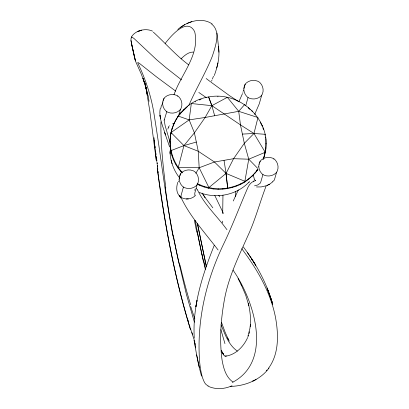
<?xml version="1.0" encoding="UTF-8"?>
<svg xmlns="http://www.w3.org/2000/svg" width="409" height="409" viewBox="0 0 409 409"><rect width="100%" height="100%" fill="white"/><g stroke="black" fill="none" stroke-linecap="round" stroke-linejoin="round"><path stroke-width="0.61" d="M235.707 191.386L235.696 196.698M222.701 213.57L222.961 195.144M160.931 121.846C160.599 143.856 163.007 165.793 165.798 187.593M160.931 108.032L161.192 106.294L162.117 104.423M182.153 172.92C157.122 146.862 173.222 102.357 208.621 96.953C242.992 90.348 276.525 125.246 263.263 159.111M182.276 172.491C171.555 160.834 167.286 143.539 172.128 128.354M263.933 157.317L265.727 148.467L265.824 138.942M131.013 38.456L130.982 40.486L131.79 44.918L134.694 58.4L135.86 61.963L141.325 74.167L144.96 84.08L143.038 78.38L146.575 90.149M153.349 32.147C164.633 42.383 175.911 55.414 188.713 64.857M208.687 188.37L208.912 187.557L199.178 167.767L198.253 151.269L196.33 142.056L194.398 132.843L189.157 119.883L191.33 103.538L211.836 105.67L227.368 97.311L238.718 111.32L240.461 124.883L242.384 134.096L244.316 143.308L248.738 159.198L244.725 182.138C230.645 190.589 212.358 191.775 197.603 184.352M214.296 75.481C217.736 66.192 220.057 56.217 218.437 46.289L218.917 52.209M164.316 119.801L166.785 111.642A7.878 7.536 15.6 0 1 165.579 110.65C162.802 107.838 161.811 103.293 163.344 99.622A7.935 7.592 15.6 0 1 164.05 98.349A7.924 7.582 15.6 0 1 165.011 97.245C167.992 94.499 172.624 93.763 176.366 95.246A7.863 7.526 15.6 0 1 177.751 95.982A7.878 7.536 15.6 0 1 178.958 96.969C181.734 99.786 182.726 104.331 181.192 108.002A7.935 7.592 15.6 0 1 180.481 109.275A7.924 7.582 15.6 0 1 179.525 110.379C176.545 113.119 171.913 113.86 168.171 112.373A7.863 7.526 15.6 0 1 166.785 111.642M167.884 129.101L168.283 127.71M217.951 62.966L216.709 67.991M178.094 168.135L183.927 145.594L194.398 132.843L205.144 117.46L211.836 105.67L208.621 96.953L211.877 105.665L240.461 124.883L253.969 133.487L265.236 152.306L265.006 153.114M178.523 181.228L178.421 181.632A50.777 2.505 -65 0 0 178.375 181.816M177.782 182.373C176.156 187.077 176.1 193.028 180.067 196.606M160.338 108.165C158.309 117.311 163.13 126.361 165.481 134.98L164.546 132.235M163.672 99.709L163.804 99.239M163.937 98.768L164.055 98.349M177.659 96.304L177.751 95.982M170.819 133.375L171.044 132.562L189.157 119.883L205.144 117.46L238.718 111.32L257.961 117.541L253.969 133.487L244.316 143.308L233.57 158.692L226.059 173.416L208.912 187.557L204.296 186.535L197.189 183.682M171.995 128.825L173.677 124.172M170.195 137.669L170.328 137.204M173.58 124.525L175.691 120.052M170.001 142.138L170.098 141.78M175.558 120.522L178.14 116.044L189.157 119.883M180.481 109.275L178.871 114.694L177.506 117.577M170.231 146.729L170.364 146.258M180.885 112.618L180.758 113.088L186.949 107.173M170.89 151.371L171.115 150.563L183.927 145.594L196.33 142.056M183.922 109.73L184.019 109.372M172.087 155.594L172.22 155.123M187.378 106.805L187.511 106.335M173.702 159.832L173.805 159.479M175.712 164.029L175.844 163.559M195.18 101.918L195.313 101.447M199.546 99.643L199.444 100L201.1 99.479M180.962 171.657L181.09 171.187M178.851 180.047L178.922 179.776M179.26 178.575L179.352 178.247M179.643 177.204L179.745 176.836M180.072 175.676L180.185 175.272M180.297 174.858L180.604 173.759A7.863 7.526 15.6 0 1 181.596 172.613C184.592 169.888 189.229 169.178 192.966 170.681A7.924 7.582 15.6 0 1 194.301 171.391A7.935 7.592 15.6 0 1 195.476 172.337C198.283 175.118 199.341 179.653 197.854 183.344A7.878 7.536 15.6 0 1 196.1 185.865C193.079 188.523 188.493 189.249 184.771 187.741A7.924 7.582 15.6 0 1 183.431 187.036A7.935 7.592 15.6 0 1 182.261 186.085C179.449 183.304 178.396 178.774 179.883 175.078A7.878 7.536 15.6 0 1 180.604 173.759M183.431 187.031L181.33 194.561A53.722 0.706 -71.9 0 0 181.131 195.318L180.804 197.184L181.315 196.898M217.844 96.821L217.946 96.463M197.128 184.663L194.899 192.711A56.427 3.65 -62.1 0 0 194.776 193.278L194.832 195.379L195.763 195.144M199.745 185.333L199.843 184.98M204.163 187.005L204.296 186.535M236.218 100.691L236.315 100.333M213.396 188.948L213.524 188.483C230.241 190.415 248.099 183.293 257.782 169.295M243.416 90.67L243.57 90.113M243.917 88.871L244.015 88.528M244.209 87.823L244.418 87.076M244.638 86.294L244.751 85.89M244.93 85.246L245.216 84.218A7.863 7.526 15.6 0 1 246.208 83.073C249.204 80.348 253.841 79.637 257.578 81.14A7.924 7.582 15.6 0 1 258.917 81.851A7.935 7.592 15.6 0 1 260.088 82.797C262.895 85.583 263.953 90.113 262.466 93.804A7.878 7.536 15.6 0 1 261.745 95.128A7.863 7.526 15.6 0 1 260.748 96.268C257.752 98.998 253.115 99.709 249.383 98.206A7.924 7.582 15.6 0 1 248.043 97.495A7.935 7.592 15.6 0 1 246.872 96.544C244.061 93.763 243.007 89.234 244.495 85.542A7.878 7.536 15.6 0 1 245.216 84.218M218.115 189.203L218.212 188.851M248.043 97.49L245.691 105.783M222.798 189.132L222.931 188.661M248.427 107.48L248.299 107.95L250.052 109.479M227.435 188.728L227.66 187.915L226.059 173.416L224.02 160.348L233.57 158.692L248.738 159.198L265.236 152.306M251.811 111.003L251.908 110.65M232.072 187.526L232.2 187.061M254.965 114.484L255.098 114.014M261.74 95.123L259.388 103.4A36.278 2.807 -59.6 0 1 259.05 104.326L254.858 114.004M236.514 186.023L236.612 185.671M240.748 184.224L240.875 183.753M262.353 125.834L262.256 126.192L260.216 122.112M244.725 182.138L248.544 179.336L248.677 178.866M248.544 179.336L252.138 175.942M264.94 135.118L265.165 134.305L253.969 133.487L242.384 134.096M252.041 176.294L255.303 172.583M258.6 166.979L258.687 166.673M259.367 164.234L259.475 163.851M259.838 162.552L259.909 162.291M260.058 161.765L260.206 161.228A7.924 7.582 15.6 0 1 261.162 160.118C264.148 157.378 268.779 156.637 272.522 158.125A7.863 7.526 15.6 0 1 275.165 159.883C277.88 162.721 278.877 167.22 277.348 170.88A7.935 7.592 15.6 0 1 276.637 172.148A7.924 7.582 15.6 0 1 275.681 173.258C272.696 175.998 268.064 176.739 264.321 175.251A7.863 7.526 15.6 0 1 261.678 173.493C258.963 170.65 257.967 166.156 259.495 162.496A7.935 7.592 15.6 0 1 260.206 161.223M265.957 143.886L266.06 143.533M265.727 148.467L265.86 148.002M262.941 174.515L260.61 182.567A45.66 12.27 38.9 0 1 260.252 183.15L257.798 184.955L254.531 185.839M273.825 159.137L273.902 158.861M276.637 172.148L274.393 179.883A44.555 11.084 47.9 0 1 274.03 180.451L272.675 181.524M163.339 100.895L163.447 100.512M249.127 333.56L249.654 331.725M243.14 91.652L242.987 92.137M248.012 335.83L249.873 328.56L250.4 324.618L250.262 326.321C250.957 318.734 250.165 311.07 248.396 303.672L248.815 305.457L245.676 295.083L241.008 284.214M162.9 102.342L163.012 101.994M212.419 79.029L213.462 76.186M263.074 159.53L264.061 156.846M162.46 103.605L162.572 103.308M247.839 337.036L248.508 335.314M168.467 127.204L168.738 126.565M214.28 245.277C202.475 274.705 192.302 306.06 194.27 338.187M211.555 81.176L211.99 80.103M242.292 94.029L238.841 101.841M266.315 185.517C259.919 202.036 255.502 219.311 248.043 235.436C238.943 255.886 228.861 276.228 224.659 298.396C220.891 318.58 219.285 339.419 222.036 359.838C223.447 367.957 225.809 377.139 233.007 382.067M173.989 94.73C181.013 74.29 200.226 54.535 194.674 31.662C186.995 16.703 170.635 36.365 165.185 43.441M188.697 105.701C195.967 88.865 205.589 73.139 212.378 56.089C215.303 46.738 221.167 31.513 211.714 24.126M233.253 200.983L238.34 189.914M131.274 37.204C135.144 30.297 145.624 27.832 152.577 31.14M247.619 337.609C243.559 346.796 235.318 355.14 224.95 356.265M257.844 169.423L257.747 169.617A40.159 11.34 30 0 1 257.363 170.175M195.88 173.227L199.178 167.767L214.464 161.995L224.02 160.348M177.915 116.851L178.984 115.44M179.689 114.5L180.4 113.559M268.238 368.627C279.275 354.056 278.595 334.163 275.431 317.052C270.369 291.765 257.056 269.076 241.734 248.667M269.004 368.059C260.185 380.114 244.843 386.127 230.231 386.413M255.17 173.053L257.91 169.638M238.718 111.32L244.684 104.54M181.023 58.886C184.331 55.604 188.365 51.969 193.324 52.061M266.285 370.753L267.077 369.93M249.209 181.933L248.682 182.47L249.439 181.698M272.915 181.703L269.587 184.214L267.036 185.456L269.587 184.214M248.345 182.797C235.814 195.384 215.681 199.045 199.306 192.445M257.195 170.354L256.555 170.89M194.924 196.008C191.412 199.183 185.86 199.868 181.647 197.736M177.782 29.448C186.887 21.692 201.433 16.595 212.169 23.952M184.822 24.581L180.195 27.613M252.782 181.734C250.559 182.981 249.076 185.175 247.92 187.388C239.592 206.489 232.343 226.075 223.237 244.848C207.859 277.026 198.754 312.348 199.05 348.131C199.203 358.11 199.648 368.264 202.567 377.88C203.697 380.646 204.669 384.24 207.624 385.575L208.171 385.513M232.046 385.728C224.684 389.189 215.308 389.787 207.91 386.106M256.09 379.511L252.736 381.086L253.422 380.779M232.424 382.4C273.815 360.712 253.718 299.511 233.023 270.104M191.893 21.6L186.933 23.471M226.468 355.978L225.144 356.065L223.6 355.032M172.603 123.845L174.531 123.247M266.07 185.814L261.116 186.928L256.484 186.959M256.985 169.904L257.859 169.689M255.114 180.763L255.41 180.722M186.346 198.958L188.339 198.866M178.324 167.327L199.178 167.767M208.912 187.557L213.524 188.483M171.044 132.562L183.927 145.594L198.253 151.269L214.464 161.995L226.059 173.416L244.955 181.33M238.662 101.667L229.623 95.726L211.039 82.189M237.373 351.126C228.6 345.032 224.955 334.25 221.054 324.782M206.34 97.639L198.8 92.454M175.742 91.13L156.499 76.872L139.95 63.794L138.227 62.613L137.634 62.674C145.803 79.52 151.667 97.49 154.357 116.095C161.304 158.508 165.773 201.34 174.745 243.416M206.177 78.523L210.569 81.836M181.601 79.888L166.253 67.874L156.54 59.658L134.05 38.528L131.995 37.137L131.437 37.076L131.202 38.211M248.738 159.198L257.711 168.39M197.552 189.981C204.382 204.561 216.77 215.824 226.182 228.692L226.98 229.689M218.099 249.996C205.006 232.68 189.643 216.346 180.538 196.438M212.844 207.844L204.791 197.092M179.122 177.302C173.355 169.791 170.154 160.405 169.986 150.947M243.391 247C255.87 263.565 266.106 281.919 271.965 301.893L267.072 287.946M221.31 350.569L223.416 354.465L221.305 350.942L223.401 354.209M202.992 194.52L205.011 197.399L202.056 193.109M247.511 252.752L252.072 259.475M222.348 352.67L223.416 354.465M227.634 337.982L229.306 341.152M214.786 195.471L223.437 213.442M238.069 278.611L241.734 285.733M228.396 339.547L225.144 332.261L221.473 322.343M218.841 195.272L219.515 196.836M179.571 195.42L180.573 197.925L179.571 195.42L180.313 197.271M262.849 127.823L263.442 129.459M169.607 146.872L165.072 133.769M194.873 319.046L190.676 306.443M267.89 290.134L271.965 301.893M194.837 341.822L191.366 331.387A174.116 25.496 80.5 0 1 190.66 329.148M143.038 78.38L143.753 80.507M270.651 298.038L272.716 304.291L269.909 295.779M193.953 340.324L195.251 344.26M191.903 332.507L192.47 334.301M194.398 322.205L186.402 294.337L177.966 258.81A146.989 23.691 81 0 1 173.355 235.661M190.528 329.68C174.219 277.103 164.669 222.701 157.301 168.237M201.535 376.132C198.416 364.925 196.085 353.463 194.612 341.924L195.39 347.947M190.471 329.337C174.485 276.678 164.188 222.424 157.225 167.879M220.87 329.628L224.95 343.637M170.318 143.257L165.164 125.798L164.229 120.65M171.708 162.48L172.097 163.825M211.862 105.686L214.694 115.808M254.418 179.408L253.237 174.786M179.413 114.234L179.536 114.745M171.156 160.384L171.499 161.749M147.659 94.617L144.873 82.879L146.969 91.836M205.364 269.413L202.01 254.654M206.407 266.464L197.399 223.856M206.3 266.556L197.567 223.902M196.683 354.864L199.285 367.425M145.282 84.673L147.368 95.103L145.865 87.189L149.786 110.778L156.335 160.926M198.789 239.26L195.2 220.477M131.79 44.918L130.982 40.486M265.262 136.959L265.477 138.186M217.067 33.042L218.641 48.472M148.104 95.445L149.034 101.279M157.511 165.594L157.68 166.831M156.719 159.51L156.877 160.722M157.112 162.542L157.271 163.753M157.194 164.5L157.828 169.449M158.063 171.305L158.222 172.542M155.042 146.396L155.2 147.664M154.265 140.246L154.418 141.473M156.258 156.581L156.836 161.453M156.979 162.67L157.122 163.891M226.019 173.421L227.66 187.915M156.299 160.216L153.999 137.695M155.855 152.966L156.049 154.76M154.224 140.129L154.679 145.062M170.026 152.03L170.083 152.905M170.103 153.114L170.154 153.978M222.695 221.131L222.706 222.879M164.096 120.537A36.012 10.118 42.5 0 1 164.224 119.719M242.706 92.966A40.844 3.574 -57.6 0 1 242.583 93.288M255.206 180.727A7.096 0.429 -5.4 0 1 255.656 180.666M255.109 180.614A3.078 1.667 61.3 0 1 254.705 179.49M172.966 236.192A149.505 23.564 81 0 1 165.251 187.138M168.738 127.378A24.954 6.201 -44.3 0 1 168.953 126.851M169.403 125.972A13.016 5.015 -28.1 0 1 169.561 125.721M203.508 261.918A146.989 13.906 79.9 0 1 198.8 239.209M205.185 267.317A149.505 14.652 80 0 1 203.636 260.226M180.297 113.38A19.489 5.235 2.4 0 1 180.834 113.917M179.168 113.201A9.458 3.277 -8.8 0 1 179.556 113.39M253.253 181.826A19.489 5.813 2.3 0 1 254.24 181.376M253.36 181.213A9.458 1.774 -7.6 0 1 254.183 180.85M179.367 113.753A3.078 2.633 -82.8 0 1 179.449 114.223M196.228 188.309A2.904 2.51 -67.4 0 1 196.279 189.106M190.696 304.853A149.505 23.129 80.2 0 1 179.975 264.996M179.756 266.054A146.989 24.029 80.4 0 1 174.761 243.386M196.79 232.286A149.505 16.063 79.4 0 1 194.418 220.385M202.005 254.72A146.989 14.325 79.4 0 1 197.118 231.566M194.198 189.975A8.701 1.524 -7.1 0 1 195.006 190.006M197.368 189.367A20.292 5.654 -24.2 0 1 197.624 189.95M189.955 326.847A174.116 25.496 80.5 0 1 189.423 325.099M188.36 321.53A174.116 25.496 80.5 0 1 187.833 319.715M252.696 111.059A1.82 1.283 -81.6 0 1 252.588 111.555M196.11 305.589L195.906 306.776L197.015 300.411L196.11 305.589M141.729 30.194L137.991 31.396L141.729 30.194M255.753 265.277L251.433 258.503L255.753 265.277M135.287 60.297L131.632 44.065L135.476 60.987L135.287 60.297M160.599 118.63L160.001 115.394L160.599 118.63"/></g></svg>
